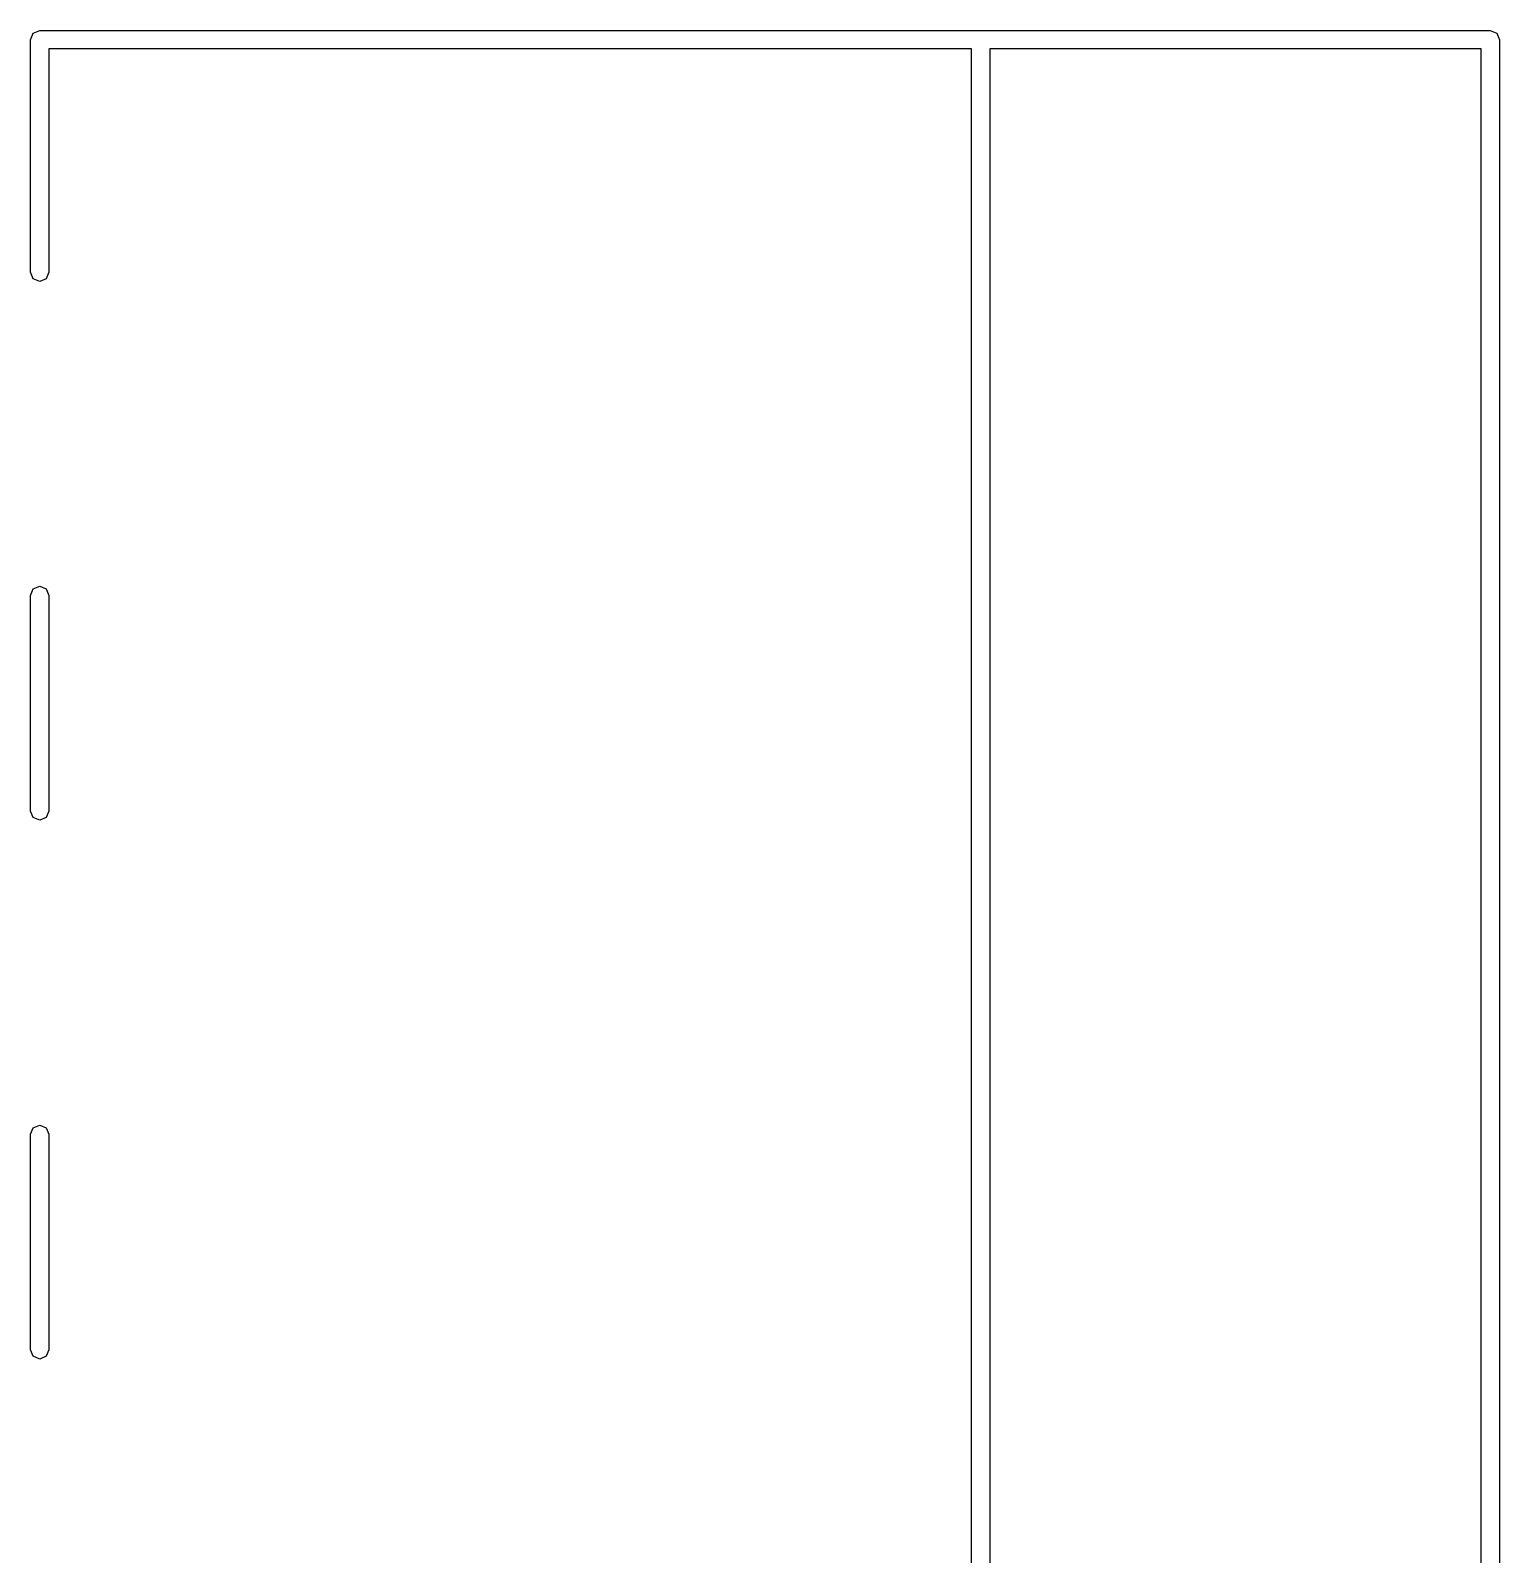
# Model space of a CAD drawing. Extents: x 68.3 to 154.7, y -118.7 to -93.4.
# Drawn here: x 145.13 to 154.67, y -105.78 to -95.88 of the extents above; entities that cross this region are included whole.
import ezdxf

# ---------------------------------------------------------------- set-up
doc = ezdxf.new("R2010")
doc.units = 0
doc.layers.add('BLACK', color=7, linetype='CONTINUOUS')

msp = doc.modelspace()

# ---------------------------------------------------------------- linework, layer by layer
at = {"layer": 'BLACK', "linetype": 'CONTINUOUS'}
for p, q in [((145.13, -95.94), (145.148, -95.8976)), ((145.148, -95.8976), (145.19, -95.88)), ((145.19, -95.88), (154.61, -95.88)), ((154.61, -95.88), (154.652, -95.8976)), ((154.652, -95.8976), (154.67, -95.94)), ((145.13, -97.45), (145.13, -95.94)), ((151.24, -96), (145.25, -96)), ((145.25, -96), (145.25, -97.45)), ((151.24, -118.5), (151.24, -96)), ((151.36, -96), (151.36, -118.5)), ((154.55, -96), (151.36, -96)), ((154.55, -118.5), (154.55, -96)), ((154.67, -95.94), (154.67, -118.56)), ((145.148, -97.4924), (145.13, -97.45)), ((145.19, -97.51), (145.148, -97.4924)), ((145.232, -97.4924), (145.19, -97.51)), ((145.25, -97.45), (145.232, -97.4924)), ((145.13, -99.55), (145.148, -99.5076)), ((145.13, -100.95), (145.13, -99.55)), ((145.148, -99.5076), (145.19, -99.49)), ((145.19, -99.49), (145.232, -99.5076)), ((145.232, -99.5076), (145.25, -99.55)), ((145.25, -99.55), (145.25, -100.95)), ((145.148, -100.992), (145.13, -100.95)), ((145.25, -100.95), (145.232, -100.992)), ((145.19, -101.01), (145.148, -100.992)), ((145.232, -100.992), (145.19, -101.01)), ((145.13, -103.05), (145.148, -103.008)), ((145.13, -104.45), (145.13, -103.05)), ((145.148, -103.008), (145.19, -102.99)), ((145.19, -102.99), (145.232, -103.008)), ((145.232, -103.008), (145.25, -103.05)), ((145.25, -103.05), (145.25, -104.45)), ((145.148, -104.492), (145.13, -104.45)), ((145.19, -104.51), (145.148, -104.492)), ((145.232, -104.492), (145.19, -104.51)), ((145.25, -104.45), (145.232, -104.492))]:
    msp.add_line(p, q, dxfattribs=at)

doc.saveas('drawing.dxf')
